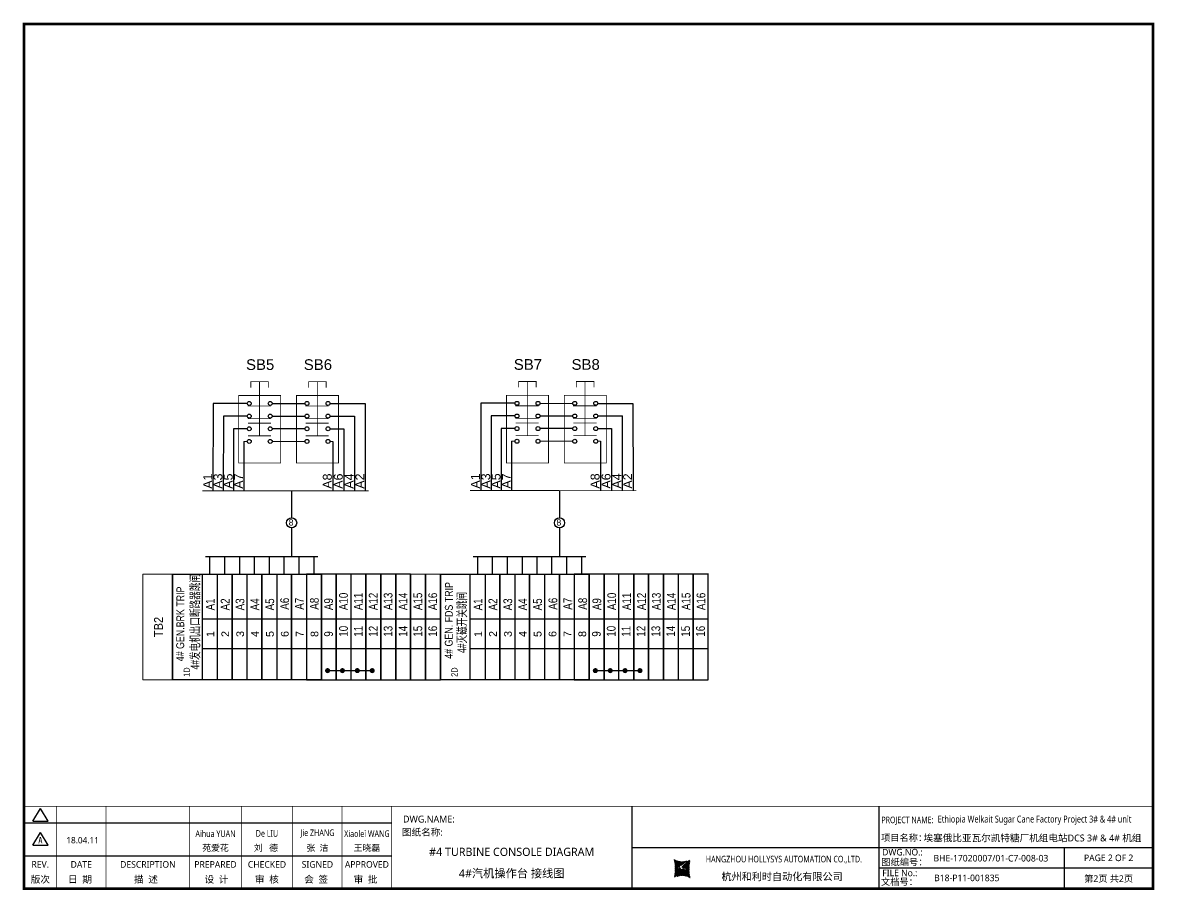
# Model space of a CAD drawing. Extents: x -29235853 to 12372, y -15815523 to 7212.
# Drawn here: x 8247 to 12372, y -7476 to -4314 of the extents above; entities that cross this region are included whole.
import ezdxf
from ezdxf.enums import TextEntityAlignment as Align
from ezdxf.lldxf.tags import DXFTag

# ---------------------------------------------------------------- set-up
doc = ezdxf.new("R2010")
doc.units = 0
doc.header["$LTSCALE"] = 10
doc.header["$MEASUREMENT"] = 0
doc.layers.get('0').update_dxf_attribs({"linetype": 'CONTINUOUS'})
for name, color, linetype in [('t', 1, 'CONTINUOUS'), ('按钮开关指示灯', 7, 'CONTINUOUS'), ('接线端子', 7, 'CONTINUOUS'), ('操作台', 7, 'CONTINUOUS'), ('标准图框及表格', 7, 'CONTINUOUS')]:
    doc.layers.add(name, color=color, linetype=linetype)
doc.styles.add('HZ', font='arial.ttf')
doc.styles.get("Standard").update_dxf_attribs({"font": '', "width": 0.65})
doc.styles.add('微软雅黑', font='')
doc.styles.get('Standard').set_extended_font_data('SimSun')
doc.styles.get('微软雅黑').set_extended_font_data('Microsoft YaHei')
tags = doc.linetypes.add('CENTER', pattern=[0.6, 0.375, -0.075, 0.075, -0.075]).pattern_tags.tags
tags[10:11] = [DXFTag(74, 4), DXFTag(75, 0), DXFTag(340, '0'), DXFTag(46, 1.0), DXFTag(50, 0.0), DXFTag(44, 0.0), DXFTag(45, 0.0)]
tags[8:9] = [DXFTag(74, 4), DXFTag(75, 0), DXFTag(340, '0'), DXFTag(46, 1.0), DXFTag(50, 0.0), DXFTag(44, 0.0), DXFTag(45, 0.0)]
tags[6:7] = [DXFTag(74, 4), DXFTag(75, 0), DXFTag(340, '0'), DXFTag(46, 1.0), DXFTag(50, 0.0), DXFTag(44, 0.0), DXFTag(45, 0.0)]
tags[4:5] = [DXFTag(74, 4), DXFTag(75, 0), DXFTag(340, '0'), DXFTag(46, 1.0), DXFTag(50, 0.0), DXFTag(44, 0.0), DXFTag(45, 0.0)]
pattern_1 = [(45, (0, 0), (-0.736262898216564, 0.7362628982165641), [])]

# ---------------------------------------------------------------- blocks, each defined once
blk = doc.blocks.new('两常开两常闭串联2')
for p, q in [((-7.21438005735672, -2.224872408216469), (-7.221264028936275, -26.69381162241189)), ((2.393631899560887, -2.224872408216469), (-7.21438005735672, -2.224872408216469)), ((9.390402067490182, -2.224872408216469), (18.59283829469336, -2.226198325042049)), ((25.58960846262266, -2.226198325042049), (35.45632139173631, -2.226198325042049)), ((35.45632139173631, -2.226198325042049), (35.49386860006734, -26.69513753923747)), ((-4.316455252290325, -5.771138580865227), (-4.337888637543073, -26.69381162241189)), ((2.393631899560887, -5.771138580865227), (-4.316455252290325, -5.771138580865227)), ((9.390402067490182, -5.771138580865227), (18.59283829469336, -5.772464497690805)), ((25.58960846262266, -5.772464497690805), (32.4910010823096, -5.772464497690805)), ((32.46257328709134, -5.772464497690805), (32.46257328709134, -26.69513753923747)), ((2.393631899554748, -9.317404753513985), (-1.454513246149872, -9.317404753513985)), ((-1.454513246149872, -9.317404753513985), (-1.454513246149872, -26.69381162241189)), ((18.59283829468722, -9.318730670339562), (9.390402053572869, -9.31752874989226)), ((25.58960846262881, -9.318730670339562), (29.43127797411534, -9.318730670339562)), ((29.43127797411534, -9.318730670339562), (29.43127797411534, -26.69513753923747)), ((1.428862145243328, -12.86367092616274), (1.428862145243328, -26.69381162241189)), ((26.39998266113935, -12.86499684298832), (26.39998266113935, -26.69513753923747))]:
    blk.add_line(p, q)
at = {"lineweight": 0}
for p, q in [((2.393631899561114, -12.86367092616274), (1.428862145243328, -12.86367092616274)), ((9.390402067489957, -12.86367092616274), (10.20077626600687, -12.86367092616274)), ((18.59283829469359, -12.86499684298832), (10.20077626600687, -12.86367092616274)), ((25.58960846262244, -12.86499684298832), (26.39998266113935, -12.86499684298832))]:
    blk.add_line(p, q, dxfattribs=at)
for points, const_width in [([(8.316005311262414, 3.904648567964613), (3.305992701822106, 3.904648567964613)], 0.2209506368822263), ([(3.399431559653748, 4.013575084445619), (3.399431559653748, 2.22496206490905)], 0.2209506368822263), ([(5.81099900654226, -11.28152598581073), (5.81099900654226, 3.904648567964613)], 0.2209506368822263), ([(8.316005311262414, 4.013575084445619), (8.316005311262414, 2.22496206490905)], 0.2209506368822263), ([(24.5152117063949, 3.903322651139035), (19.50519909695458, 3.903322651139035)], 0.2209506368822263), ([(19.59863795478623, 4.012249167620041), (19.59863795478623, 2.223636148083471)], 0.2209506368822263), ([(22.01020540167474, -11.28285190263631), (22.01020540167474, 3.903322651139035)], 0.2209506368822263), ([(24.5152117063949, 4.012249167620041), (24.5152117063949, 2.223636148083471)], 0.2209506368822263), ([(0, 0), (11.78403396705107, 0), (11.78403396705107, -18.92267628232366), (0, -18.92267628232366), (0, 0)], 0.2209506368822263), ([(16.19920639513248, -0.0013259168255786), (27.98324036218355, -0.0013259168255786), (27.98324036218355, -18.92400219914924), (16.19920639513248, -18.92400219914924), (16.19920639513248, -0.0013259168255786)], 0.2209506368822263), ([(2.475890382353099, -2.909340278194576), (9.061674501004743, -2.909340278194576)], 0.2209506368822263), ([(18.67509677748557, -2.910666195020155), (25.26088089613722, -2.910666195020155)], 0.2209506368822263), ([(2.475890382353099, -6.455606450843332), (9.061674501004743, -6.455606450843332)], 0.2209506368822263), ([(18.67509677748557, -6.456932367668912), (25.26088089613722, -6.456932367668912)], 0.2209506368822263), ([(2.560323512079776, -7.735259813161974), (9.061674501004743, -7.735259813161974)], 0.2209506368822263), ([(18.75952990721225, -7.736585729987552), (25.26088089613722, -7.736585729987552)], 0.2209506368822263), ([(2.560323512079776, -11.28152598581073), (9.061674501004743, -11.28152598581073)], 0.2209506368822263), ([(18.75952990721225, -11.28285190263631), (25.26088089613722, -11.28285190263631)], 0.2209506368822263), ([(-10.23452377518879, -26.69381162241189), (14.8377146472485, -26.69381162241189)], 0.2532839007086835), ([(11.58220615447499, -26.69513753923747), (36.42098410899415, -26.69513753923747)], 0.2532839007086835)]:
    blk.add_lwpolyline(points, dxfattribs=dict(const_width=const_width))
for centre in [(2.946008491766406, -2.224872408216469), (8.838025475284665, -2.224872408216469), (19.14521488689888, -2.226198325042049), (25.03723187041714, -2.226198325042049), (2.946008491766406, -5.771138580865227), (8.838025475284665, -5.771138580865227), (19.14521488689888, -5.772464497690805), (25.03723187041714, -5.772464497690805), (2.946008491766406, -9.317404753513985), (8.838025475284665, -9.317404753513985), (19.14521488689888, -9.318730670339562), (25.03723187041714, -9.318730670339562), (2.946008491766406, -12.86367092616274), (8.838025475284665, -12.86367092616274), (19.14521488689888, -12.86499684298832), (25.03723187041714, -12.86499684298832)]:
    blk.add_circle(centre, 0.5523765922055657)
at = {"style": 'HZ', "width": 0.7}
for tag, p in [('SB1', (6.003806737884588, 7.174284245847957)), ('SB2', (22.20301313301707, 7.172958329022378))]:
    blk.add_attdef(tag, text='', height=2.946008491763017, dxfattribs=at).set_placement(p, align=Align.CENTER)
at = {"lineweight": 0, "style": 'HZ', "width": 0.7}
for tag, p in [('A1', (-7.455577065315082, -26.12930105788108)), ('A3', (-4.572201673921881, -26.12930105788108)), ('A5', (-1.68882628252868, -26.12930105788108)), ('A7', (1.202060226001776, -26.12930105788108)), ('A8', (26.08048832778832, -26.13062697470666)), ('A6', (29.15810649960576, -26.13062697470666)), ('A4', (32.18940181258176, -26.13062697470666)), ('A2', (35.22069712555776, -26.13062697470666))]:
    blk.add_attdef(tag, p, '', height=2.5, rotation=90, dxfattribs=at)
blk = doc.blocks.new('图框-中英文.180408')
at = {"layer": '标准图框及表格'}
h = blk.add_hatch(dxfattribs=at)
h.set_pattern_fill('ANSI31', color=5, scale=8.329863809039892, style=0)
h.set_pattern_definition(pattern_1)
edge = h.paths.add_edge_path()
edge.add_arc((2399.257256036391, -2998.153851416566), 55.18534773488954, 238.1092081981581, 291.6531626184834)
edge.add_line((2419.619937407027, -3049.445018414634), (2388.525499730735, -3070.242821799802))
edge.add_arc((2238.907377712399, -3078.328790578547), 135.3602868968974, 346.3915348661821, 374.2500326978034)
edge.add_line((2370.467593623529, -3110.177132109857), (2397.50623789792, -3087.85242802291))
edge.add_line((2391.339199201146, -3080.281448750429), (2396.143986595598, -3080.898839897796))
edge.add_spline(control_points=[(2397.470018868538, -3087.887634953957), (2398.35948137939, -3087.023080631327), (2399.970992452319, -3085.456697735681), (2399.869182150054, -3081.252294174519), (2397.426500162081, -3081.012803431273), (2396.121921064187, -3080.884897048199)], knot_values=[0, 0, 0, 0, 6.844331067525468, 12.40042740766005, 18.76924275352248, 18.76924275352248, 18.76924275352248, 18.76924275352248], weights=[1, 1, 1, 1, 1, 1], degree=3, periodic=0)
edge.add_spline(control_points=[(2388.515363058686, -3070.265433304907), (2387.789374929038, -3070.86905758363), (2386.478198365832, -3071.959237952229), (2385.544096281083, -3073.38263759949), (2385.127199159644, -3074.017912079413)], knot_values=[0, 0, 0, 0, 5.253673658024614, 9.488438564008057, 9.488438564008057, 9.488438564008057, 9.488438564008057], weights=[1, 1, 1, 1, 1], degree=3, periodic=0)
edge.add_spline(control_points=[(2386.272665588534, -3072.281716856574), (2385.721471206634, -3072.905523096015), (2384.632427465753, -3074.386714445929), (2384.912828655535, -3077.72895088909), (2387.858851342782, -3079.895552619193), (2390.185443934519, -3080.145534927004), (2391.314573401905, -3080.266855002868)], knot_values=[10.66597461496156, 10.66597461496156, 10.66597461496156, 10.66597461496156, 18.97770399508879, 28.89455822145742, 41.119553648298, 52.64692538081317, 52.64692538081317, 52.64692538081317, 52.64692538081317], weights=[1, 1, 1, 1, 1, 1, 1], degree=3, periodic=0)
h = blk.add_hatch(dxfattribs=at)
h.set_pattern_fill('ANSI31', color=3, scale=8.329863809039892, style=0)
h.set_pattern_definition(pattern_1)
edge = h.paths.add_edge_path()
edge.add_line((2402.469732125144, -3075.776359090531), (2407.706041465404, -3076.440586092609))
edge.add_spline(control_points=[(2401.044493204623, -3068.769946203269), (2400.155030693568, -3069.634500525768), (2398.543519620813, -3071.200883421574), (2398.645329922932, -3075.40528698259), (2401.088011911052, -3075.644777725895), (2402.392591008975, -3075.772684108895)], knot_values=[0, 0, 0, 0, 6.844331067526932, 12.40042740766158, 18.76924275352342, 18.76924275352342, 18.76924275352342, 18.76924275352342], weights=[1, 1, 1, 1, 1, 1], degree=3, periodic=0)
edge.add_line((2428.046918449632, -3046.480449047325), (2401.008274175249, -3068.805153134272))
edge.add_spline(control_points=[(2412.625169549749, -3083.918607966574), (2413.015644598316, -3083.422785431954), (2413.86377905187, -3082.052674005965), (2413.601683417044, -3078.928630268005), (2410.655660730175, -3076.762028538062), (2408.329068138031, -3076.512046230251), (2407.199938671052, -3076.390726154226)], knot_values=[12.65408913243743, 12.65408913243743, 12.65408913243743, 12.65408913243743, 18.97770399508879, 28.89455822145742, 41.119553648298, 52.64692538081317, 52.64692538081317, 52.64692538081317, 52.64692538081317], weights=[1, 1, 1, 1, 1, 1, 1], degree=3, periodic=0)
edge.add_line((2411.626283690712, -3084.975693399283), (2412.781242849298, -3083.732051979769))
edge.add_line((2410.021343801694, -3086.399138189481), (2411.626283690712, -3084.975693399414))
edge.add_line((2378.894574665755, -3107.212562742519), (2409.989012342048, -3086.414759357351))
edge.add_arc((2399.257256036391, -3158.503729740543), 55.18534773488965, 58.10920819815809, 111.6531626184834)
edge.add_arc((2559.607134360383, -3078.328790578547), 135.360286896897, 166.3915348661823, 194.2500326978024)
at = {"color": 7}
for p, q in [((2215.642035047145, -2851.581424744189), (2215.642035047145, -3151.581424744189)), ((3115.642035047145, -2851.581424744189), (3115.642035047145, -3151.581424744189)), ((0, -2911.581424744189), (1340.158172602998, -2911.581424744189)), ((2215.642035047145, -3001.581424744189), (3115.642035047145, -3001.581424744189)), ((3115.642035047145, -3001.581424744189), (4115.642035047145, -3001.581424744189)), ((3791.785572043125, -3001.581424744189), (3791.785572043125, -3151.581424744189)), ((0, -3031.581424744189), (1340.158172602998, -3031.581424744189)), ((4115.642035047145, -3076.581424744189), (3115.642035047145, -3076.581424744189))]:
    blk.add_line(p, q, dxfattribs=at)
at = {"color": 7, "const_width": 3}
blk.add_lwpolyline([(4115.642035047145, -2851.581424744189), (0, -2851.581424744189)], dxfattribs=at)
at = {"layer": 't', "color": 7}
for p, q in [((31.94938321653171, -2904.992613363662), (59.89920926059131, -2859.122325316828)), ((87.8490353046218, -2904.992613363662), (59.89920926059131, -2859.122325316828)), ((31.94938321653171, -2904.992613363662), (87.8490353046218, -2904.992613363662)), ((31.94938321653171, -2992.977239491032), (59.89920926059131, -2947.106951444141)), ((87.8490353046218, -2992.977239491032), (59.89920926059131, -2947.106951444141)), ((31.94938321653171, -2992.977239491032), (87.8490353046218, -2992.977239491032))]:
    blk.add_line(p, q, dxfattribs=at)
at = {"layer": 't', "color": 7, "const_width": 9.61519705431492}
blk.add_lwpolyline([(4115.642035047145, -3151.581424744189), (4115.642035047145, 0), (0, 0), (0, -3151.581424744189)], close=True, dxfattribs=at)
at = {"layer": 't', "color": 7, "const_width": 2.40379926357873}
for points in [[(118.7653193609731, -2852.783324375967), (118.7653193609731, -3151.581424744189)], [(299.0502641293569, -2852.783324375967), (299.0502641293569, -3151.581424744189)], [(604.3883150879992, -2852.783324375967), (604.3883150879992, -3156.41304604568)], [(791.9882990770857, -2852.783324375967), (791.9882990770857, -3156.41304604568)], [(979.588283066143, -2852.783324375967), (979.588283066143, -3156.41304604568)], [(1159.873227834585, -2852.783324375967), (1159.873227834585, -3156.41304604568)], [(1340.158172602998, -2852.783324375967), (1340.158172602998, -3156.41304604568)]]:
    blk.add_lwpolyline(points, dxfattribs=at)
at = {"color": 7, "linetype": 'CENTER', "style": '微软雅黑'}
for s, height, p in [('项目名称：', 24, (3124.400708290763, -2978.08435632446)), ('图纸编号：', 24, (3125.2212882557, -3066.664538382978)), ('杭州和利时自动化有限公司', 27, (2542.549152440595, -3121.114498389041)), ('文档号：', 24, (3124.032392707933, -3138.728717091954))]:
    blk.add_text(s, height=height, dxfattribs=at).set_placement(p)
at = {"color": 7, "style": '微软雅黑', "flags": 8}
for tag, p, height in [('DWG.NAME:', (1381.636459220965, -2910.37952511241), 25), ('DWG.NO.:', (3128.186172261583, -3030.402470643486), 24), ('图纸编号', (3315.362718925957, -3052.404678158069), 24), ('FILENO.:', (3128.672545599984, -3106.104124450346), 24), ('文档号', (3317.726365529132, -3124.132485953713), 24)]:
    blk.add_attdef(tag, p, '', height=height, dxfattribs=at)
at = {"color": 7, "style": '微软雅黑', "width": 0.8, "flags": 8}
for tag, p, height in [('PROJECT_NAME', (3330.905957438157, -2910.329193483971), 25), ('PROJECTNAME:', (3125.480185663539, -2912.807924402037), 24)]:
    blk.add_attdef(tag, p, '', height=height, dxfattribs=at)
at = {"color": 7, "flags": 8}
blk.add_attdef('A', text='', height=23, dxfattribs=at).set_placement((59.89920926059131, -2974.881554149018), align=Align.MIDDLE)
at = {"color": 7, "style": '微软雅黑', "flags": 8}
for tag, height, p in [('设计时间', 23, (213.8658221408186, -2974.881554149018)), ('刘仁', 23, (698.1883070825425, -3002.188376027443)), ('王姝芬', 23, (885.7882910716289, -3002.188376027443)), ('侯方', 23, (1069.730755450379, -3002.188376027443)), ('李丹丹', 23, (1250.015700218792, -3002.188376027443)), ('#10STATIONONTROLCABINETCOVER', 30, (1777.900103825072, -3017.182374560078)), ('REV.', 24, (59.38265968048654, -3063.048954873535)), ('DATE', 24, (208.907791745165, -3063.048954873535)), ('DESCRIPTION', 24, (451.7192896086781, -3063.048954873535)), ('PREPARED', 24, (698.1883070825425, -3063.048954873535)), ('CHECKED', 24, (885.7882910716144, -3063.048954873535)), ('SIGNED', 24, (1069.730755450364, -3063.048954873535)), ('APPROVED', 24, (1250.015700218792, -3063.048954873535)), ('PAGEXOFX', 24, (3953.713803545135, -3039.081424744189)), ('图纸名称', 30, (1777.900103825072, -3094.695064044037)), ('第几页共几页', 24, (3953.713803545135, -3114.081424744189))]:
    blk.add_attdef(tag, text='', height=height, dxfattribs=at).set_placement(p, align=Align.MIDDLE)
at = {"color": 7, "style": '微软雅黑', "width": 0.7, "flags": 8}
for tag, p in [('RENLIU', (698.1883070825425, -2950.380597809435)), ('SHUFENWANG', (885.7882910716289, -2950.380597809435)), ('FANGHOU', (1069.730755450379, -2950.380597809435)), ('DANDANLI', (1250.015700218792, -2950.380597809435)), ('HANGZHOUHOLLYSYSAUTOMATIONCO.,LTD.', (2770.082304289484, -3045.714803244191))]:
    blk.add_attdef(tag, text='', height=24, dxfattribs=at).set_placement(p, align=Align.MIDDLE)
at = {"color": 7, "style": '微软雅黑', "flags": 8}
for tag, p in [('图纸名称:', (1377.81237181677, -2965.923337057193)), ('项目名称', (3279.060043926354, -2986.764379690278))]:
    blk.add_attdef(tag, text='', height=25, dxfattribs=at).set_placement(p, align=Align.BOTTOM_LEFT)
at = {"layer": 't', "color": 7, "style": '微软雅黑'}
for s, p in [('版次', (59.89920926059131, -3117.600441270843)), ('日  期', (204.1999693705875, -3117.600441270843)), ('描  述', (444.4895954714448, -3117.600441270843)), ('设  计', (701.4970341851513, -3117.600441270843)), ('审  核', (885.5947788425256, -3117.600441270843)), ('会  签', (1065.022933075787, -3117.600441270843)), ('审  批', (1245.3078778442, -3117.600441270843))]:
    blk.add_text(s, height=25, dxfattribs=at).set_placement(p, align=Align.MIDDLE_CENTER)
at = {"layer": '标准图框及表格', "color": 5, "style": 'HZ'}
for s, p in [('pgqh', (2373.884875617339, -3059.677228196226)), ('hollilas', (2374.051901626051, -3085.968484618272))]:
    blk.add_text(s, height=5.205656721233694, dxfattribs=at).set_placement(p)
at = {"layer": '标准图框及表格', "color": 3, "style": 'HZ'}
for s, height, p in [('auto', 8.676094535389492, (2400.907127263781, -3074.200036411981)), ('hollysys', 4.338047267694746, (2402.5381050141, -3099.731461394062))]:
    blk.add_text(s, height=height, dxfattribs=at).set_placement(p)

msp = doc.modelspace()

# ---------------------------------------------------------------- hatches: boundary and pattern name
for points in [[(9367.890190176848, -6675.333026694634, 0.9999999999984408), (9349.224785792767, -6675.333026694634, 0.99999999999922)], [(9422.114496054044, -6675.333026694634, 0.9999999999984408), (9403.449091669961, -6675.333026694634, 0.99999999999922)], [(9476.33880193124, -6675.333026694637, 0.9999999999984408), (9457.673397547156, -6675.333026694637, 0.99999999999922)], [(9530.563107808433, -6675.333026694639, 0.9999999999984408), (9511.89770342435, -6675.333026694639, 0.99999999999922)], [(10343.95212458719, -6675.344951654586, 0.9999999999984408), (10325.28672020311, -6675.344951654586, 0.99999999999922)], [(10398.17643046439, -6675.344951654586, 0.9999999999984408), (10379.51102608031, -6675.344951654586, 0.99999999999922)], [(10452.40073634159, -6675.344951654589, 0.9999999999984408), (10433.7353319575, -6675.344951654589, 0.99999999999922)], [(10506.62504221878, -6675.344951654591, 0.9999999999984408), (10487.9596378347, -6675.344951654591, 0.99999999999922)]]:
    msp.add_hatch(color=256).paths.add_polyline_path(points)

# ---------------------------------------------------------------- linework, layer by layer
at = {"const_width": 5.239058002354062}
for points in [[(9358.46779089461, -6677.814679778162, 1), (9358.46779089461, -6672.575621775798, 1)], [(9412.692096771809, -6677.814679778162, 1), (9412.692096771809, -6672.575621775798, 1)], [(9466.916402649003, -6677.814679778162, 1), (9466.916402649003, -6672.575621775798, 1)], [(9521.140708526196, -6677.814679778165, 1), (9521.140708526196, -6672.575621775802, 1)], [(10334.52972530496, -6677.826604738114, 1), (10334.52972530496, -6672.58754673575, 1)], [(10388.75403118216, -6677.826604738114, 1), (10388.75403118216, -6672.58754673575, 1)], [(10442.97833705935, -6677.826604738114, 1), (10442.97833705935, -6672.58754673575, 1)], [(10497.20264293654, -6677.826604738117, 1), (10497.20264293654, -6672.587546735754, 1)]]:
    msp.add_lwpolyline(points, format="xyb", close=True, dxfattribs=at)
at = {"layer": '接线端子'}
for p, q in [((9227.629398330071, -6019.801478664862), (9227.629398330071, -6118.530922432817)), ((10203.69133274042, -6019.813403624814), (10203.69133274042, -6118.542847392769)), ((9227.629398330071, -6155.400044101778), (9227.629398330071, -6259.074969408995)), ((10203.69133274042, -6155.41196906173), (10203.69133274042, -6259.086894368947)), ((8928.555897228693, -6259.074969408989), (8928.555897228693, -6323.863068454477)), ((8982.780203105893, -6259.074969408989), (8982.780203105893, -6323.863068454477)), ((9037.004508983086, -6259.074969408994), (9037.004508983086, -6323.863068454483)), ((9091.228814860287, -6259.074969408994), (9091.228814860287, -6323.863068454483)), ((9145.453120737475, -6259.074969408995), (9145.453120737475, -6323.863068454483)), ((9199.274095477329, -6259.074969408995), (9199.274095477329, -6323.863068454483)), ((9253.901732491866, -6259.074969408995), (9253.901732491866, -6323.863068454483)), ((9308.12603836906, -6259.074969408995), (9308.12603836906, -6323.863068454483)), ((9904.61783163904, -6259.086894368941), (9904.61783163904, -6323.874993414429)), ((9958.84213751624, -6259.086894368941), (9958.84213751624, -6323.874993414429)), ((10013.06644339343, -6259.086894368946), (10013.06644339343, -6323.874993414435)), ((10067.29074927063, -6259.086894368946), (10067.29074927063, -6323.874993414435)), ((10121.51505514782, -6259.086894368947), (10121.51505514782, -6323.874993414435)), ((10175.33602988768, -6259.086894368947), (10175.33602988768, -6323.874993414435)), ((10229.96366690221, -6259.086894368947), (10229.96366690221, -6323.874993414435)), ((10284.18797277941, -6259.086894368947), (10284.18797277941, -6323.874993414435)), ((8793.712847724877, -6323.863068454477), (8793.712847724877, -6708.551424449518)), ((8793.712847724877, -6323.863068454477), (9010.610071233667, -6323.863068454473)), ((8793.712847724877, -6323.863068454475), (8793.712847724877, -6707.942186292733)), ((8902.161459479277, -6708.55142444952), (8902.161459479277, -6323.863068454479)), ((8956.385765356474, -6323.863068454477), (8956.385765356474, -6708.55142444952)), ((9010.610071233667, -6323.863068454473), (9010.610071233667, -6708.551424449517)), ((9010.610071233667, -6323.863068454477), (9010.610071233667, -6708.55142444952)), ((9010.610071233667, -6323.863068454476), (9010.610071233667, -6708.551424449517)), ((9010.610071233667, -6323.863068454473), (9010.610071233667, -6708.551424449513)), ((9010.610071233667, -6323.863068454477), (9010.610071233667, -6708.551424449518)), ((9010.610071233667, -6708.55142444952), (9010.610071233667, -6323.86306845448)), ((9010.610071233667, -6323.86306845448), (9010.610071233667, -6708.55142444952)), ((9064.834377110863, -6323.863068454479), (9064.834377110863, -6708.55142444952)), ((9119.058682988056, -6323.863068454473), (9119.058682988056, -6708.551424449517)), ((9119.058682988056, -6323.863068454479), (9119.058682988056, -6708.55142444952)), ((9119.058682988056, -6323.863068454476), (9119.058682988056, -6708.551424449517)), ((9119.058682988056, -6323.863068454473), (9119.058682988056, -6708.551424449513)), ((9119.058682988056, -6323.863068454479), (9119.058682988056, -6708.551424449519)), ((9119.058682988056, -6323.863068454473), (9119.058682988056, -6708.551424449517)), ((9119.058682988056, -6323.863068454479), (9119.058682988056, -6708.55142444952)), ((9119.058682988056, -6323.863068454476), (9119.058682988056, -6708.551424449517)), ((9119.058682988056, -6323.863068454473), (9119.058682988056, -6708.551424449513)), ((9119.058682988056, -6323.863068454479), (9119.058682988056, -6708.551424449519)), ((9119.058682988056, -6708.551424449523), (9119.058682988056, -6323.863068454481)), ((9119.058682988056, -6323.863068454481), (9119.058682988056, -6708.551424449523)), ((9173.282988865252, -6323.863068454479), (9173.282988865252, -6708.551424449523)), ((9227.507294742449, -6323.863068454475), (9227.507294742449, -6708.551424449517)), ((9227.507294742449, -6323.863068454479), (9227.507294742449, -6708.551424449523)), ((9227.507294742449, -6323.863068454476), (9227.507294742449, -6708.551424449517)), ((9227.507294742449, -6323.863068454475), (9227.507294742449, -6708.551424449515)), ((9227.507294742449, -6323.863068454479), (9227.507294742449, -6708.551424449519)), ((9227.507294742449, -6323.863068454473), (9227.507294742449, -6708.551424449517)), ((9227.507294742449, -6323.863068454479), (9227.507294742449, -6708.55142444952)), ((9227.507294742449, -6323.863068454476), (9227.507294742449, -6708.551424449517)), ((9227.507294742449, -6323.863068454473), (9227.507294742449, -6708.551424449513)), ((9227.507294742449, -6323.863068454479), (9227.507294742449, -6708.551424449519)), ((9227.507294742449, -6323.863068454473), (9227.507294742449, -6708.551424449517)), ((9227.507294742449, -6323.863068454479), (9227.507294742449, -6708.55142444952)), ((9227.507294742449, -6323.863068454476), (9227.507294742449, -6708.551424449517)), ((9227.507294742449, -6323.863068454473), (9227.507294742449, -6708.551424449513)), ((9227.507294742449, -6323.863068454479), (9227.507294742449, -6708.551424449519)), ((9227.507294742449, -6708.551424449523), (9227.507294742449, -6323.863068454481)), ((9227.507294742449, -6323.863068454481), (9227.507294742449, -6708.551424449523)), ((9281.731600619642, -6323.863068454479), (9281.731600619642, -6708.551424449523)), ((9335.955906496836, -6323.863068454475), (9335.955906496836, -6708.551424449517)), ((9335.955906496836, -6323.863068454479), (9335.955906496836, -6708.551424449523)), ((9335.955906496836, -6323.863068454476), (9335.955906496836, -6708.551424449517)), ((9335.955906496836, -6323.863068454475), (9335.955906496836, -6708.551424449515)), ((9335.955906496836, -6323.863068454479), (9335.955906496836, -6708.551424449519)), ((9769.774782135224, -6323.874993414429), (9769.774782135224, -6708.56334940947)), ((9769.774782135224, -6323.874993414429), (9986.672005644014, -6323.874993414425)), ((9769.774782135224, -6323.874993414427), (9769.774782135224, -6707.954111252685)), ((9878.223393889624, -6708.563349409472), (9878.223393889624, -6323.874993414431)), ((9932.44769976682, -6323.874993414429), (9932.44769976682, -6708.563349409472)), ((9986.672005644014, -6323.874993414425), (9986.672005644014, -6708.563349409469)), ((9986.672005644014, -6323.874993414429), (9986.672005644014, -6708.563349409472)), ((9986.672005644014, -6323.874993414428), (9986.672005644014, -6708.563349409469)), ((9986.672005644014, -6323.874993414425), (9986.672005644014, -6708.563349409465)), ((9986.672005644014, -6323.874993414429), (9986.672005644014, -6708.56334940947)), ((9986.672005644014, -6708.563349409472), (9986.672005644014, -6323.874993414432)), ((9986.672005644014, -6323.874993414432), (9986.672005644014, -6708.563349409472)), ((10040.89631152121, -6323.874993414431), (10040.89631152121, -6708.563349409472)), ((10095.1206173984, -6323.874993414425), (10095.1206173984, -6708.563349409469)), ((10095.1206173984, -6323.874993414431), (10095.1206173984, -6708.563349409472)), ((10095.1206173984, -6323.874993414428), (10095.1206173984, -6708.563349409469)), ((10095.1206173984, -6323.874993414425), (10095.1206173984, -6708.563349409465)), ((10095.1206173984, -6323.874993414431), (10095.1206173984, -6708.563349409471)), ((10095.1206173984, -6323.874993414425), (10095.1206173984, -6708.563349409469)), ((10095.1206173984, -6323.874993414431), (10095.1206173984, -6708.563349409472)), ((10095.1206173984, -6323.874993414428), (10095.1206173984, -6708.563349409469)), ((10095.1206173984, -6323.874993414425), (10095.1206173984, -6708.563349409465)), ((10095.1206173984, -6323.874993414431), (10095.1206173984, -6708.563349409471)), ((10095.1206173984, -6708.563349409475), (10095.1206173984, -6323.874993414433)), ((10095.1206173984, -6323.874993414433), (10095.1206173984, -6708.563349409475)), ((10149.3449232756, -6323.874993414431), (10149.3449232756, -6708.563349409475)), ((10203.5692291528, -6323.874993414427), (10203.5692291528, -6708.563349409469)), ((10203.5692291528, -6323.874993414431), (10203.5692291528, -6708.563349409475)), ((10203.5692291528, -6323.874993414428), (10203.5692291528, -6708.563349409469)), ((10203.5692291528, -6323.874993414427), (10203.5692291528, -6708.563349409467)), ((10203.5692291528, -6323.874993414431), (10203.5692291528, -6708.563349409471)), ((10203.5692291528, -6323.874993414425), (10203.5692291528, -6708.563349409469)), ((10203.5692291528, -6323.874993414431), (10203.5692291528, -6708.563349409472)), ((10203.5692291528, -6323.874993414428), (10203.5692291528, -6708.563349409469)), ((10203.5692291528, -6323.874993414425), (10203.5692291528, -6708.563349409465)), ((10203.5692291528, -6323.874993414431), (10203.5692291528, -6708.563349409471)), ((10203.5692291528, -6323.874993414425), (10203.5692291528, -6708.563349409469)), ((10203.5692291528, -6323.874993414431), (10203.5692291528, -6708.563349409472)), ((10203.5692291528, -6323.874993414428), (10203.5692291528, -6708.563349409469)), ((10203.5692291528, -6323.874993414425), (10203.5692291528, -6708.563349409465)), ((10203.5692291528, -6323.874993414431), (10203.5692291528, -6708.563349409471)), ((10203.5692291528, -6708.563349409475), (10203.5692291528, -6323.874993414433)), ((10203.5692291528, -6323.874993414433), (10203.5692291528, -6708.563349409475)), ((10257.79353502999, -6323.874993414431), (10257.79353502999, -6708.563349409475)), ((10312.01784090718, -6323.874993414427), (10312.01784090718, -6708.563349409469)), ((10312.01784090718, -6323.874993414431), (10312.01784090718, -6708.563349409475)), ((10312.01784090718, -6323.874993414428), (10312.01784090718, -6708.563349409469)), ((10312.01784090718, -6323.874993414427), (10312.01784090718, -6708.563349409467)), ((10312.01784090718, -6323.874993414431), (10312.01784090718, -6708.563349409471)), ((8902.161459479275, -6486.53598608608), (9010.61007123367, -6486.53598608608)), ((9010.610071233665, -6486.535986086081), (9119.05868298806, -6486.535986086081)), ((9119.058682988054, -6486.535986086081), (9227.507294742449, -6486.535986086081)), ((9227.507294742445, -6486.535986086081), (9335.95590649684, -6486.535986086081)), ((9878.223393889622, -6486.547911046032), (9986.672005644017, -6486.547911046032)), ((9986.672005644012, -6486.547911046033), (10095.12061739841, -6486.547911046033)), ((10095.1206173984, -6486.547911046033), (10203.5692291528, -6486.547911046033)), ((10203.56922915279, -6486.547911046033), (10312.01784090719, -6486.547911046033)), ((8902.161459479275, -6594.984597840482), (9010.61007123367, -6594.984597840482)), ((9010.610071233665, -6594.984597840482), (9119.05868298806, -6594.984597840482)), ((9119.058682988054, -6594.984597840482), (9227.507294742449, -6594.984597840482)), ((9227.507294742445, -6594.984597840482), (9335.95590649684, -6594.984597840482)), ((9878.223393889622, -6594.996522800434), (9986.672005644017, -6594.996522800434)), ((9986.672005644012, -6594.996522800434), (10095.12061739841, -6594.996522800434)), ((10095.1206173984, -6594.996522800434), (10203.5692291528, -6594.996522800434)), ((10203.56922915279, -6594.996522800434), (10312.01784090719, -6594.996522800434)), ((9010.610071233667, -6708.551424449517), (8793.712847724877, -6708.551424449517)), ((9986.672005644014, -6708.563349409469), (9769.774782135224, -6708.563349409469))]:
    msp.add_line(p, q, dxfattribs=at)
for points in [[(8913.2980518021, -6259.074969408991), (9323.32949157104, -6259.074969408991)], [(9889.359986212447, -6259.086894368943), (10299.39142598139, -6259.086894368943)], [(8793.712847724877, -6323.863068454477), (9335.955906496836, -6323.863068454479), (9335.955906496836, -6708.551424449523), (8793.712847724877, -6708.551424449523), (8793.712847724877, -6323.863068454477)], [(9769.774782135224, -6323.874993414429), (10312.01784090718, -6323.874993414431), (10312.01784090718, -6708.563349409475), (9769.774782135224, -6708.563349409475), (9769.774782135224, -6323.874993414429)]]:
    msp.add_lwpolyline(points, dxfattribs=at)
for centre in [(9227.629398330071, -6136.965483267296), (10203.69133274042, -6136.977408227248)]:
    msp.add_circle(centre, 18.43456083447909, dxfattribs=at)
at = {"layer": '操作台'}
for p, q in [((9281.731600619642, -6323.863068454477), (9281.731600619642, -6708.551424449519)), ((9335.955906496836, -6323.863068454477), (9281.731600619642, -6323.863068454477)), ((9335.955906496836, -6708.551424449513), (9335.955906496836, -6323.863068454477)), ((9335.955906496836, -6323.863068454477), (9335.955906496836, -6708.551424449519)), ((9390.180212374033, -6323.863068454477), (9335.955906496836, -6323.863068454477)), ((9390.180212374033, -6708.551424449513), (9390.180212374033, -6323.863068454477)), ((9390.180212374033, -6708.551424449517), (9390.180212374033, -6323.863068454482)), ((9390.180212374033, -6323.863068454482), (9390.180212374033, -6708.551424449524)), ((9444.40451825123, -6323.863068454482), (9390.180212374033, -6323.863068454482)), ((9444.40451825123, -6708.551424449517), (9444.40451825123, -6323.863068454482)), ((9660.598307846114, -6323.863068454482), (9444.40451825123, -6323.863068454482)), ((9498.628824128424, -6708.551424449517), (9498.628824128424, -6323.863068454482)), ((9498.628824128424, -6708.551424449523), (9498.628824128424, -6323.863068454486)), ((9498.628824128424, -6323.863068454486), (9498.628824128424, -6708.551424449528)), ((9552.853130005617, -6708.55142444952), (9552.853130005617, -6323.863068454484)), ((9552.853130005617, -6323.863068454484), (9552.853130005617, -6708.551424449526)), ((9552.877558626444, -6708.563349409468), (9552.877558626444, -6323.874993414431)), ((9607.077435882813, -6708.55142444952), (9607.077435882813, -6323.863068454484)), ((9607.077435882813, -6708.551424449524), (9607.077435882813, -6323.86306845449)), ((9607.077435882813, -6323.86306845449), (9607.077435882813, -6708.551424449531)), ((9661.30174176001, -6708.551424449524), (9661.30174176001, -6323.86306845449)), ((9715.526047637206, -6708.551424449524), (9715.526047637206, -6323.86306845449)), ((9715.526047637206, -6708.551424449529), (9715.526047637206, -6323.863068454493)), ((9715.526047637206, -6323.863068454493), (9715.526047637206, -6708.551424449535)), ((9769.774782135224, -6708.563349409475), (9769.774782135224, -6323.874993414438)), ((10257.79353502999, -6323.874993414429), (10257.79353502999, -6708.563349409471)), ((10312.01784090718, -6323.874993414429), (10257.79353502999, -6323.874993414429)), ((10312.01784090718, -6708.563349409465), (10312.01784090718, -6323.874993414429)), ((10312.01784090718, -6323.874993414429), (10312.01784090718, -6708.563349409471)), ((10366.24214678438, -6323.874993414429), (10312.01784090718, -6323.874993414429)), ((10366.24214678438, -6708.563349409465), (10366.24214678438, -6323.874993414429)), ((10366.24214678438, -6708.563349409469), (10366.24214678438, -6323.874993414434)), ((10366.24214678438, -6323.874993414434), (10366.24214678438, -6708.563349409476)), ((10420.46645266158, -6323.874993414434), (10366.24214678438, -6323.874993414434)), ((10420.46645266158, -6708.563349409469), (10420.46645266158, -6323.874993414434)), ((10746.67219188437, -6323.874993414434), (10420.46645266158, -6323.874993414434)), ((10474.69075853877, -6708.563349409469), (10474.69075853877, -6323.874993414434)), ((10474.69075853877, -6708.563349409475), (10474.69075853877, -6323.874993414438)), ((10474.69075853877, -6323.874993414438), (10474.69075853877, -6708.56334940948)), ((10528.91506441596, -6708.563349409472), (10528.91506441596, -6323.874993414436)), ((10528.91506441596, -6323.874993414436), (10528.91506441596, -6708.563349409478)), ((10528.93949303679, -6708.57527436942), (10528.93949303679, -6323.886918374383)), ((10583.13937029316, -6708.563349409472), (10583.13937029316, -6323.874993414436)), ((10583.13937029316, -6708.563349409476), (10583.13937029316, -6323.874993414442)), ((10583.13937029316, -6323.874993414442), (10583.13937029316, -6708.563349409483)), ((10637.36367617036, -6708.563349409476), (10637.36367617036, -6323.874993414442)), ((10691.58798204755, -6708.563349409476), (10691.58798204755, -6323.874993414442)), ((10691.58798204755, -6708.563349409481), (10691.58798204755, -6323.874993414445)), ((10691.58798204755, -6323.874993414445), (10691.58798204755, -6708.563349409487)), ((10745.83671654557, -6708.575274369427), (10745.83671654557, -6323.88691837439)), ((9281.731600619642, -6486.535986086078), (9335.955906496836, -6486.535986086075)), ((9335.955906496836, -6486.535986086078), (9390.180212374033, -6486.535986086075)), ((9390.180212374033, -6486.535986086081), (9444.40451825123, -6486.535986086079)), ((9444.40451825123, -6486.535986086081), (9498.628824128424, -6486.535986086079)), ((9498.628824128424, -6486.535986086086), (9552.853130005618, -6486.535986086084)), ((9552.853130005617, -6486.535986086084), (9607.077435882813, -6486.535986086081)), ((9607.077435882813, -6486.535986086089), (9661.30174176001, -6486.535986086086)), ((9661.30174176001, -6486.535986086089), (9715.526047637206, -6486.535986086086)), ((9715.526047637206, -6486.535986086094), (9769.750353514399, -6486.535986086091)), ((10257.79353502999, -6486.54791104603), (10312.01784090718, -6486.547911046027)), ((10312.01784090718, -6486.54791104603), (10366.24214678438, -6486.547911046027)), ((10366.24214678438, -6486.547911046033), (10420.46645266158, -6486.547911046031)), ((10420.46645266158, -6486.547911046033), (10474.69075853877, -6486.547911046031)), ((10474.69075853877, -6486.547911046038), (10528.91506441597, -6486.547911046036)), ((10528.91506441596, -6486.547911046036), (10583.13937029316, -6486.547911046033)), ((10583.13937029316, -6486.547911046041), (10637.36367617036, -6486.547911046038)), ((10637.36367617036, -6486.547911046041), (10691.58798204755, -6486.547911046038)), ((10691.58798204755, -6486.547911046046), (10745.81228792475, -6486.547911046043)), ((9281.731600619642, -6594.984597840477), (9335.955906496836, -6594.984597840475)), ((9335.955906496836, -6594.984597840477), (9390.180212374033, -6594.984597840475)), ((9390.180212374033, -6594.984597840482), (9444.40451825123, -6594.98459784048)), ((9444.40451825123, -6594.984597840482), (9498.628824128424, -6594.98459784048)), ((9498.628824128424, -6594.984597840486), (9552.853130005618, -6594.984597840485)), ((9552.853130005617, -6594.984597840485), (9607.077435882813, -6594.984597840482)), ((9607.077435882813, -6594.98459784049), (9661.30174176001, -6594.984597840488)), ((9661.30174176001, -6594.98459784049), (9715.526047637206, -6594.984597840488)), ((9715.526047637206, -6594.984597840494), (9769.750353514399, -6594.984597840492)), ((10257.79353502999, -6594.996522800429), (10312.01784090718, -6594.996522800427)), ((10312.01784090718, -6594.996522800429), (10366.24214678438, -6594.996522800427)), ((10366.24214678438, -6594.996522800434), (10420.46645266158, -6594.996522800432)), ((10420.46645266158, -6594.996522800434), (10474.69075853877, -6594.996522800432)), ((10474.69075853877, -6594.996522800438), (10528.91506441597, -6594.996522800437)), ((10528.91506441596, -6594.996522800437), (10583.13937029316, -6594.996522800434)), ((10583.13937029316, -6594.996522800442), (10637.36367617036, -6594.99652280044)), ((10637.36367617036, -6594.996522800442), (10691.58798204755, -6594.99652280044)), ((10691.58798204755, -6594.996522800446), (10745.81228792475, -6594.996522800444)), ((9358.46779089461, -6675.195150776979), (9521.140708526196, -6675.195150776984)), ((10334.52972530496, -6675.207075736931), (10497.20264293654, -6675.207075736936)), ((9281.731600619642, -6708.551424449519), (9335.955906496836, -6708.551424449513)), ((9335.955906496836, -6708.551424449519), (9390.180212374033, -6708.551424449513)), ((9390.180212374033, -6708.551424449524), (9444.40451825123, -6708.551424449517)), ((9444.40451825123, -6708.551424449524), (9498.628824128424, -6708.551424449517)), ((9498.628824128424, -6708.551424449528), (9552.853130005618, -6708.551424449523)), ((9552.853130005617, -6708.551424449526), (9607.077435882813, -6708.55142444952)), ((9607.077435882813, -6708.551424449531), (9661.30174176001, -6708.551424449524)), ((9661.30174176001, -6708.551424449531), (9715.526047637206, -6708.551424449524)), ((9715.526047637206, -6708.551424449535), (9769.750353514399, -6708.551424449529)), ((10257.79353502999, -6708.563349409471), (10312.01784090718, -6708.563349409465)), ((10312.01784090718, -6708.563349409471), (10366.24214678438, -6708.563349409465)), ((10366.24214678438, -6708.563349409476), (10420.46645266158, -6708.563349409469)), ((10420.46645266158, -6708.563349409476), (10474.69075853877, -6708.563349409469)), ((10474.69075853877, -6708.56334940948), (10528.91506441597, -6708.563349409475)), ((10528.91506441596, -6708.563349409478), (10583.13937029316, -6708.563349409472)), ((10583.13937029316, -6708.563349409483), (10637.36367617036, -6708.563349409476)), ((10637.36367617036, -6708.563349409483), (10691.58798204755, -6708.563349409476)), ((10691.58798204755, -6708.563349409487), (10745.81228792475, -6708.563349409481))]:
    msp.add_line(p, q, dxfattribs=at)
at = {"layer": '操作台', "linetype": 'Continuous', "lineweight": 5}
for points in [[(8685.435988068773, -6323.863068454477), (8793.712847724877, -6323.863068454477), (8793.712847724877, -6708.551424449517), (8685.435988068773, -6708.551424449517)], [(9661.49792247912, -6323.874993414429), (9769.774782135224, -6323.874993414429), (9769.774782135224, -6708.563349409469), (9661.49792247912, -6708.563349409469)]]:
    msp.add_lwpolyline(points, close=True, dxfattribs=at)

# ---------------------------------------------------------------- block references
at = {"color": 1, "lineweight": -2}
ref = msp.add_blockref('图框-中英文.180408', (8251.851390529704, -4318.562850571524), dxfattribs=at)
ref.add_attrib('第几页共几页', '第2页 共2页', dxfattribs={"color": 7, "height": 24, "style": '微软雅黑'}).set_placement((12205.56519407484, -7432.644275315713), align=Align.MIDDLE)
ref.add_attrib('图纸编号', 'BHE-17020007/01-C7-008-03', (11567.21410945566, -7370.967528729593), dxfattribs={"color": 7, "height": 24, "style": '微软雅黑'})
ref.add_attrib('文档号', 'B18-P11-001835 ', (11569.57775605884, -7442.695336525237), dxfattribs={"color": 7, "height": 24, "style": '微软雅黑'})
ref.add_attrib('图纸名称', '4#汽机操作台 接线图', dxfattribs={"color": 7, "height": 30, "style": '微软雅黑'}).set_placement((10029.75149435478, -7413.257914615561), align=Align.MIDDLE)
ref.add_attrib('刘仁', '苑爱花', dxfattribs={"color": 7, "height": 23, "style": '微软雅黑'}).set_placement((8950.039697612247, -7320.751226598967), align=Align.MIDDLE)
ref.add_attrib('王姝芬', '刘   德 ', dxfattribs={"color": 7, "height": 23, "style": '微软雅黑'}).set_placement((9137.639681601333, -7320.751226598967), align=Align.MIDDLE)
ref.add_attrib('侯方', '张  洁', dxfattribs={"color": 7, "height": 23, "style": '微软雅黑'}).set_placement((9321.582145980083, -7320.751226598967), align=Align.MIDDLE)
ref.add_attrib('李丹丹', '王晓磊', dxfattribs={"color": 7, "height": 23, "style": '微软雅黑'}).set_placement((9501.867090748496, -7320.751226598967), align=Align.MIDDLE)
ref.add_attrib('设计时间', '18.04.11', dxfattribs={"color": 7, "height": 23, "style": '微软雅黑'}).set_placement((8465.717212670523, -7293.444404720542), align=Align.MIDDLE)
ref.add_attrib('A', 'A', dxfattribs={"color": 7, "height": 23}).set_placement((8311.750599790295, -7293.444404720542), align=Align.MIDDLE)
ref.add_attrib('REV.', 'REV.', dxfattribs={"color": 7, "height": 24, "style": '微软雅黑'}).set_placement((8311.23405021019, -7381.611805445059), align=Align.MIDDLE)
ref.add_attrib('DATE', 'DATE', dxfattribs={"color": 7, "height": 24, "style": '微软雅黑'}).set_placement((8460.759182274869, -7381.611805445059), align=Align.MIDDLE)
ref.add_attrib('DESCRIPTION', 'DESCRIPTION', dxfattribs={"color": 7, "height": 24, "style": '微软雅黑'}).set_placement((8703.570680138382, -7381.611805445059), align=Align.MIDDLE)
ref.add_attrib('PREPARED', 'PREPARED', dxfattribs={"color": 7, "height": 24, "style": '微软雅黑'}).set_placement((8950.039697612247, -7381.611805445059), align=Align.MIDDLE)
ref.add_attrib('CHECKED', 'CHECKED', dxfattribs={"color": 7, "height": 24, "style": '微软雅黑'}).set_placement((9137.639681601318, -7381.611805445059), align=Align.MIDDLE)
ref.add_attrib('SIGNED', 'SIGNED', dxfattribs={"color": 7, "height": 24, "style": '微软雅黑'}).set_placement((9321.582145980068, -7381.611805445059), align=Align.MIDDLE)
ref.add_attrib('APPROVED', 'APPROVED', dxfattribs={"color": 7, "height": 24, "style": '微软雅黑'}).set_placement((9501.867090748496, -7381.611805445059), align=Align.MIDDLE)
ref.add_attrib('RENLIU', 'Aihua YUAN', dxfattribs={"color": 7, "height": 24, "style": '微软雅黑', "width": 0.6999999999999998}).set_placement((8950.039697612247, -7268.943448380959), align=Align.MIDDLE)
ref.add_attrib('SHUFENWANG', 'De LIU', dxfattribs={"color": 7, "height": 24, "style": '微软雅黑', "width": 0.6999999999999998}).set_placement((9137.639681601333, -7268.943448380959), align=Align.MIDDLE)
ref.add_attrib('FANGHOU', 'Jie ZHANG', dxfattribs={"color": 7, "height": 24, "style": '微软雅黑', "width": 0.6999999999999998}).set_placement((9321.582145980083, -7268.943448380959), align=Align.MIDDLE)
ref.add_attrib('DANDANLI', 'Xiaolei WANG', dxfattribs={"color": 7, "height": 24, "style": '微软雅黑', "width": 0.6999999999999998}).set_placement((9501.867090748496, -7268.943448380959), align=Align.MIDDLE)
ref.add_attrib('DWG.NAME:', 'DWG.NAME:', (9633.487849750669, -7228.942375683934), dxfattribs={"color": 7, "height": 25, "style": '微软雅黑'})
ref.add_attrib('#10STATIONONTROLCABINETCOVER', '#4 TURBINE CONSOLE DIAGRAM', dxfattribs={"color": 7, "height": 30, "style": '微软雅黑'}).set_placement((10029.75149435478, -7335.745225131602), align=Align.MIDDLE)
ref.add_attrib('图纸名称:', '图纸名称:', dxfattribs={"color": 7, "height": 25, "style": '微软雅黑'}).set_placement((9629.663762346474, -7284.486187628717), align=Align.BOTTOM_LEFT)
ref.add_attrib('HANGZHOUHOLLYSYSAUTOMATIONCO.,LTD.', 'HANGZHOU HOLLYSYS AUTOMATION CO.,LTD.', dxfattribs={"color": 7, "height": 24, "style": '微软雅黑', "width": 0.6999999999999998}).set_placement((11021.93369481919, -7364.277653815715), align=Align.MIDDLE)
ref.add_attrib('项目名称', '埃塞俄比亚瓦尔凯特糖厂机组电站DCS 3# & 4# 机组', dxfattribs={"color": 7, "height": 25, "style": '微软雅黑'}).set_placement((11530.91143445606, -7305.327230261802), align=Align.BOTTOM_LEFT)
ref.add_attrib('PROJECT_NAME', 'Ethiopia Welkait Sugar Cane Factory Project 3# & 4# unit ', (11582.75734796786, -7228.892044055495), dxfattribs={"color": 7, "height": 25, "style": '微软雅黑', "width": 0.8})
ref.add_attrib('PAGEXOFX', 'PAGE 2 OF 2', dxfattribs={"color": 7, "height": 24, "style": '微软雅黑'}).set_placement((12205.56519407484, -7357.644275315713), align=Align.MIDDLE)
ref.add_attrib('DWG.NO.:', 'DWG.NO.:', (11380.03756279129, -7348.96532121501), dxfattribs={"color": 7, "height": 24, "style": '微软雅黑'})
ref.add_attrib('FILENO.:', 'FILE No.:', (11380.52393612969, -7424.66697502187), dxfattribs={"color": 7, "height": 24, "style": '微软雅黑'})
ref.add_attrib('PROJECTNAME:', 'PROJECT NAME:', (11377.33157619324, -7231.370774973561), dxfattribs={"color": 7, "height": 24, "style": '微软雅黑', "width": 0.8000000000000002})
at = {"layer": '按钮开关指示灯'}
ref = msp.add_blockref('两常开两常闭串联2', (9034.73910791584, -5672.781927573507), dxfattribs=dict(at, xscale=13, yscale=13, zscale=13))
ref.add_attrib('SB2', 'SB6', dxfattribs={"layer": '0', "height": 39, "style": 'HZ'}).set_placement((9323.378278645076, -5579.533469296219), align=Align.CENTER)
ref.add_attrib('A8', 'A8', (9373.78545617708, -6012.480078244696), dxfattribs={"layer": '0', "lineweight": 0, "height": 32.5, "rotation": 90, "style": 'HZ'})
ref.add_attrib('A6', 'A6', (9413.7944924107, -6012.480078244696), dxfattribs={"layer": '0', "lineweight": 0, "height": 32.5, "rotation": 90, "style": 'HZ'})
ref.add_attrib('SB1', 'SB5', dxfattribs={"layer": '0', "height": 39, "style": 'HZ'}).set_placement((9112.788595508347, -5579.516232377484), align=Align.CENTER)
ref.add_attrib('A5', 'A5', (9012.784366242995, -6012.462841325962), dxfattribs={"layer": '0', "lineweight": 0, "height": 32.5, "rotation": 90, "style": 'HZ'})
ref.add_attrib('A7', 'A7', (9050.365890853864, -6012.462841325962), dxfattribs={"layer": '0', "lineweight": 0, "height": 32.5, "rotation": 90, "style": 'HZ'})
ref.add_attrib('A4', 'A4', (9453.201331479388, -6012.480078244696), dxfattribs={"layer": '0', "lineweight": 0, "height": 32.5, "rotation": 90, "style": 'HZ'})
ref.add_attrib('A2', 'A2', (9492.608170548076, -6012.480078244696), dxfattribs={"layer": '0', "lineweight": 0, "height": 32.5, "rotation": 90, "style": 'HZ'})
ref.add_attrib('A3', 'A3', (8975.300486154883, -6012.462841325962), dxfattribs={"layer": '0', "lineweight": 0, "height": 32.5, "rotation": 90, "style": 'HZ'})
ref.add_attrib('A1', 'A1', (8937.816606066772, -6012.462841325962), dxfattribs={"layer": '0', "lineweight": 0, "height": 32.5, "rotation": 90, "style": 'HZ'})
ref = msp.add_blockref('两常开两常闭串联2', (10010.80104232619, -5672.276108672026), dxfattribs=dict(at, xscale=13, yscale=13, zscale=13))
ref.add_attrib('SB2', 'SB8', dxfattribs={"layer": '0', "height": 39, "style": 'HZ'}).set_placement((10299.44021305542, -5579.027650394737), align=Align.CENTER)
ref.add_attrib('A8', 'A8', (10349.84739058743, -6011.974259343215), dxfattribs={"layer": '0', "lineweight": 0, "height": 32.5, "rotation": 90, "style": 'HZ'})
ref.add_attrib('A6', 'A6', (10389.85642682105, -6011.974259343215), dxfattribs={"layer": '0', "lineweight": 0, "height": 32.5, "rotation": 90, "style": 'HZ'})
ref.add_attrib('SB1', 'SB7', dxfattribs={"layer": '0', "height": 39, "style": 'HZ'}).set_placement((10088.85052991869, -5579.010413476002), align=Align.CENTER)
ref.add_attrib('A5', 'A5', (9988.846300653342, -6011.95702242448), dxfattribs={"layer": '0', "lineweight": 0, "height": 32.5, "rotation": 90, "style": 'HZ'})
ref.add_attrib('A7', 'A7', (10026.42782526421, -6011.95702242448), dxfattribs={"layer": '0', "lineweight": 0, "height": 32.5, "rotation": 90, "style": 'HZ'})
ref.add_attrib('A4', 'A4', (10429.26326588973, -6011.974259343215), dxfattribs={"layer": '0', "lineweight": 0, "height": 32.5, "rotation": 90, "style": 'HZ'})
ref.add_attrib('A2', 'A2', (10468.67010495842, -6011.974259343215), dxfattribs={"layer": '0', "lineweight": 0, "height": 32.5, "rotation": 90, "style": 'HZ'})
ref.add_attrib('A3', 'A3', (9951.36242056523, -6011.95702242448), dxfattribs={"layer": '0', "lineweight": 0, "height": 32.5, "rotation": 90, "style": 'HZ'})
ref.add_attrib('A1', 'A1', (9913.878540477119, -6011.95702242448), dxfattribs={"layer": '0', "lineweight": 0, "height": 32.5, "rotation": 90, "style": 'HZ'})

# ---------------------------------------------------------------- texts
at = {"layer": '接线端子', "style": 'HZ'}
for p in [(9225.616121021028, -6146.46581683774), (10201.67805543138, -6146.477741797692)]:
    msp.add_attdef('8', text='8', height=22.5356902056, dxfattribs=at).set_placement(p, align=Align.CENTER)
at = {"layer": '接线端子', "style": 'HZ', "width": 0.7}
for tag, p in [('4#发电机出口断路器跳闸', (8891.457271571193, -6497.312161755209)), ('4#灭磁开关跳闸', (9864.01537145828, -6499.823505890249))]:
    msp.add_attdef(tag, text='端子上标识', height=31.94434086643795, rotation=90, dxfattribs=at).set_placement(p, align=Align.CENTER)
at = {"layer": '接线端子', "style": 'HZ'}
for tag, p, s, height, width in [('A1', (8946.870287984191, -6455.761050512256), '线号', 31.94434086643807, 0.8), ('A2', (9001.094593861391, -6455.761050512254), '线号', 31.94434086643807, 0.8), ('A3', (9055.31889973858, -6455.761050512256), '线号', 31.94434086643807, 0.8), ('A4', (9109.543205615777, -6455.761050512254), '线号', 31.94434086643807, 0.8), ('A5', (9163.767511492973, -6455.761050512256), '线号', 31.94434086643807, 0.8), ('A6', (9217.991827449136, -6453.391230271941), '线号', 31.94434086643807, 0.8), ('A7', (9272.216133326325, -6453.391230271942), '线号', 31.94434086643807, 0.8), ('A8', (9326.440439203523, -6453.391230271941), '线号', 31.94434086643807, 0.8), ('A1', (9922.932222394538, -6455.772975472208), '线号', 31.94434086643807, 0.8), ('A2', (9977.156528271738, -6455.772975472206), '线号', 31.94434086643807, 0.8), ('A3', (10031.38083414893, -6455.772975472208), '线号', 31.94434086643807, 0.8), ('A4', (10085.60514002612, -6455.772975472206), '线号', 31.94434086643807, 0.8), ('A5', (10139.82944590332, -6455.772975472208), '线号', 31.94434086643807, 0.8), ('A6', (10195.93815613196, -6453.391230271941), '线号', 31.94434086643807, 0.8), ('A7', (10250.16246200915, -6453.391230271942), '线号', 31.94434086643807, 0.8), ('A8', (10304.38676788635, -6453.391230271941), '线号', 31.94434086643807, 0.8), ('1D', (8856.418973078393, -6697.764965030369), '端子标识', 22.81738633316996, 0.7), ('2D', (9832.48090748874, -6697.776889990321), '端子标识', 22.81738633316996, 0.7)]:
    msp.add_attdef(tag, p, s, height=height, rotation=90, dxfattribs=dict(at, width=width))
for tag, p in [('1', (8945.518872157601, -6541.844312189486)), ('2', (8999.743178034798, -6541.844312189485)), ('3', (9053.96748391199, -6541.844312189487)), ('4', (9108.191789789187, -6541.844312189485)), ('5', (9162.41609566638, -6541.844312189488)), ('6', (9216.64040154358, -6541.844312189485)), ('7', (9270.86470742077, -6541.844312189488)), ('8', (9325.089013297968, -6541.844312189485)), ('1', (9921.580806567948, -6541.856237149438)), ('2', (9975.805112445145, -6541.856237149437)), ('3', (10030.02941832234, -6541.856237149439)), ('4', (10084.25372419953, -6541.856237149437)), ('5', (10138.47803007673, -6541.85623714944)), ('6', (10192.70233595393, -6541.856237149437)), ('7', (10246.92664183112, -6541.85623714944)), ('8', (10301.15094770831, -6541.856237149437))]:
    msp.add_attdef(tag, text='端子序号', height=28.16961275699999, rotation=90, dxfattribs=at).set_placement(p, align=Align.CENTER)
at = {"layer": '操作台', "linetype": 'Continuous', "lineweight": 5, "style": 'HZ', "width": 0.8}
for s, height, rotation, p in [('4# GEN.BRK TRIP', 28.84615386, 89.81452131687901, (8835.621606770736, -6641.280819340242)), ('A10', 31.94434086643808, 90, (9432.377924010783, -6454.832883676762)), ('A11', 31.94434086643808, 90, (9486.602229887978, -6454.832883676762)), ('A12', 31.94434086643808, 90, (9540.826535765174, -6454.832883676767)), ('A13', 31.94434086643808, 90, (9595.050841642369, -6454.832883676764)), ('A14', 31.94434086643808, 90, (9649.275147519564, -6454.832883676769)), ('A15', 31.94434086643808, 90, (9703.499453396758, -6454.832883676769)), ('A16', 31.94434086643808, 90, (9757.723759273955, -6454.832883676773)), ('4# GEN. FDS TRIP', 28.84615386, 89.81452131687901, (9814.492246964224, -6632.106814876763)), ('A10', 31.94434086643808, 90, (10410.32425269361, -6454.832883676762)), ('A11', 31.94434086643808, 90, (10464.5485585708, -6454.832883676762)), ('A12', 31.94434086643808, 90, (10518.772864448, -6454.832883676767)), ('A13', 31.94434086643808, 90, (10572.99717032519, -6454.832883676764)), ('A14', 31.94434086643808, 90, (10627.22147620239, -6454.832883676769)), ('A15', 31.94434086643808, 90, (10681.44578207958, -6454.832883676769)), ('A16', 31.94434086643808, 90, (10735.67008795678, -6454.832883676773)), ('A9', 31.94434086643808, 90, (9378.153618133589, -6454.832883676759)), ('A9', 31.94434086643808, 90, (10356.09994681641, -6454.832883676759)), ('10', 31.94434086643808, 90, (9432.377913931818, -6551.697562828955)), ('11', 31.94434086643808, 90, (9486.602219809012, -6551.697562828955)), ('12', 31.94434086643808, 90, (9540.826525686209, -6551.69756282896)), ('13', 31.94434086643808, 90, (9595.050831563403, -6551.697562828957)), ('14', 31.94434086643808, 90, (9649.275137440598, -6551.697562828962)), ('15', 31.94434086643808, 90, (9703.499443317793, -6551.697562828962)), ('16', 31.94434086643808, 90, (9757.723749194989, -6551.697562828967)), ('10', 31.94434086643808, 90, (10408.43984834216, -6551.709487788907)), ('11', 31.94434086643808, 90, (10462.66415421936, -6551.709487788907)), ('12', 31.94434086643808, 90, (10516.88846009656, -6551.709487788912)), ('13', 31.94434086643808, 90, (10571.11276597375, -6551.709487788909)), ('14', 31.94434086643808, 90, (10625.33707185094, -6551.709487788914)), ('15', 31.94434086643808, 90, (10679.56137772814, -6551.709487788914)), ('16', 31.94434086643808, 90, (10733.78568360534, -6551.709487788919)), ('9', 31.94434086643808, 90, (9378.153608054623, -6551.697562828952)), ('9', 31.94434086643808, 90, (10354.21554246497, -6551.709487788904))]:
    msp.add_text(s, height=height, rotation=rotation, dxfattribs=at).set_placement(p)
at = {"layer": '操作台', "style": 'HZ', "width": 0.9}
msp.add_text('TB2', height=32.01923078460001, rotation=90, dxfattribs=at).set_placement((8758.086392549012, -6553.118604724273))

doc.saveas('drawing.dxf')
